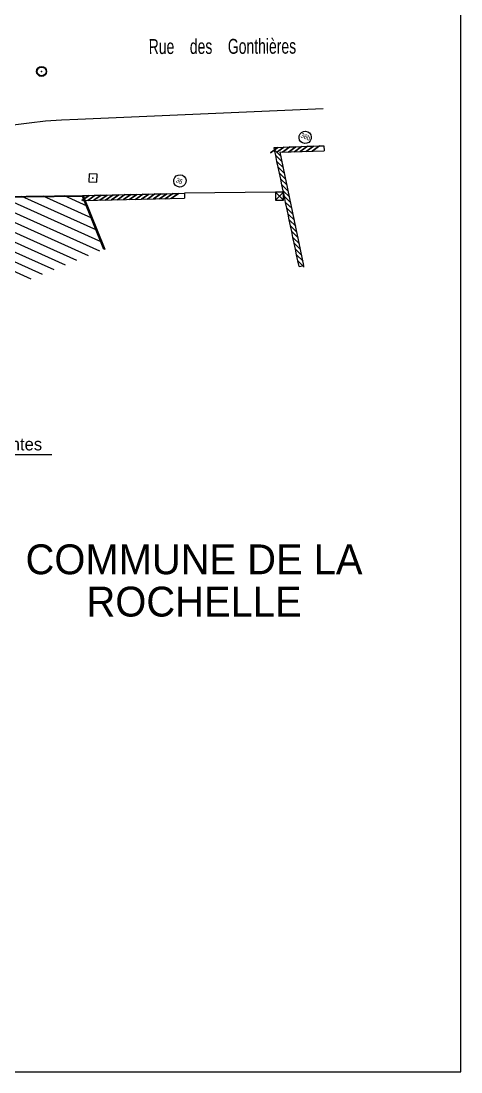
# Model space of a CAD drawing. Extents: x -215 to 206, y -120 to -34.
# Drawn here: x 188.34 to 206.04, y -120.09 to -77.84 of the extents above; entities that cross this region are included whole.
import ezdxf
from ezdxf.enums import TextEntityAlignment as Align

# ---------------------------------------------------------------- set-up
doc = ezdxf.new("R2010")
doc.units = 0
doc.header["$MEASUREMENT"] = 0
doc.layers.add('C_BAT_INDI', color=7, linetype='CONTINUOUS')
doc.layers.add('TOP$BATI', color=7, linetype='CONTINUOUS')
doc.styles.add('txt', font='TXT', dxfattribs={"height": 0.2})

msp = doc.modelspace()

# ---------------------------------------------------------------- linework, layer by layer
at = {"layer": 'C_BAT_INDI', "color": 4, "linetype": 'Continuous'}
msp.add_line((189.583, -95.277, 996.33), (182.889, -95.277, 996.33), dxfattribs=at)
at = {"layer": 'TOP$BATI', "color": 7, "linetype": 'Continuous'}
for p, q in [((206.037, -120.091, 989.685), (206.037, -33.859, 989.685)), ((200.494, -81.367, 1001.344), (190.624, -81.8, 1001.344)), ((188.674, -81.939, 1001.344), (188.029, -82.03, 1001.344)), ((189.322, -81.871, 1001.344), (188.674, -81.939, 1001.344)), ((189.972, -81.824, 1001.344), (189.322, -81.871, 1001.344)), ((190.624, -81.8, 1001.344), (189.972, -81.824, 1001.344)), ((199.53, -82.455, 991.352), (199.565, -82.376, 991.352)), ((199.565, -82.376, 991.352), (199.625, -82.314, 991.352)), ((199.625, -82.314, 991.352), (199.703, -82.277, 991.352)), ((199.703, -82.277, 991.352), (199.789, -82.268, 991.352)), ((199.789, -82.268, 991.352), (199.872, -82.289, 991.352)), ((199.872, -82.289, 991.352), (199.944, -82.338, 991.352)), ((199.944, -82.338, 991.352), (199.994, -82.408, 991.352)), ((199.523, -82.541, 991.352), (199.53, -82.455, 991.352)), ((199.547, -82.624, 991.352), (199.523, -82.541, 991.352)), ((199.597, -82.694, 991.352), (199.547, -82.624, 991.352)), ((199.668, -82.742, 991.352), (199.597, -82.694, 991.352)), ((199.752, -82.764, 991.352), (199.668, -82.742, 991.352)), ((199.838, -82.755, 991.352), (199.752, -82.764, 991.352)), ((199.915, -82.718, 991.352), (199.838, -82.755, 991.352)), ((199.976, -82.656, 991.352), (199.915, -82.718, 991.352)), ((200.011, -82.577, 991.352), (199.976, -82.656, 991.352)), ((199.994, -82.408, 991.352), (200.017, -82.491, 991.352)), ((200.017, -82.491, 991.352), (200.011, -82.577, 991.352)), ((198.668, -82.921, 991.352), (198.376, -83.132, 991.352)), ((198.376, -83.132, 991.352), (198.668, -82.921, 991.352)), ((198.519, -82.926, 991.352), (198.668, -82.921, 991.352)), ((198.538, -83.015, 991.352), (198.519, -82.926, 991.352)), ((198.588, -83.25, 991.352), (198.538, -83.015, 991.352)), ((198.538, -83.015, 991.352), (198.796, -83.268, 991.352)), ((198.796, -83.268, 991.352), (198.538, -83.015, 991.352)), ((198.908, -82.912, 991.352), (198.616, -83.123, 991.352)), ((198.616, -83.123, 991.352), (198.908, -82.912, 991.352)), ((198.668, -82.921, 991.352), (198.908, -82.912, 991.352)), ((198.764, -83.117, 991.352), (200.528, -83.051, 991.352)), ((199.723, -87.671, 991.352), (198.764, -83.117, 991.352)), ((199.148, -82.903, 991.352), (198.856, -83.114, 991.352)), ((198.856, -83.114, 991.352), (199.148, -82.903, 991.352)), ((198.908, -82.912, 991.352), (199.148, -82.903, 991.352)), ((199.388, -82.894, 991.352), (199.095, -83.105, 991.352)), ((199.095, -83.105, 991.352), (199.388, -82.894, 991.352)), ((199.148, -82.903, 991.352), (199.388, -82.894, 991.352)), ((199.628, -82.885, 991.352), (199.335, -83.096, 991.352)), ((199.335, -83.096, 991.352), (199.628, -82.885, 991.352)), ((199.388, -82.894, 991.352), (199.628, -82.885, 991.352)), ((199.867, -82.876, 991.352), (199.575, -83.087, 991.352)), ((199.575, -83.087, 991.352), (199.867, -82.876, 991.352)), ((199.628, -82.885, 991.352), (199.867, -82.876, 991.352)), ((200.107, -82.867, 991.352), (199.815, -83.078, 991.352)), ((199.815, -83.078, 991.352), (200.107, -82.867, 991.352)), ((199.867, -82.876, 991.352), (200.107, -82.867, 991.352)), ((200.347, -82.858, 991.352), (200.055, -83.069, 991.352)), ((200.055, -83.069, 991.352), (200.347, -82.858, 991.352)), ((200.107, -82.867, 991.352), (200.347, -82.858, 991.352)), ((200.347, -82.858, 991.352), (200.521, -82.851, 991.352)), ((200.521, -82.851, 1001.569), (200.528, -83.051, 1001.569)), ((198.637, -83.485, 991.352), (198.588, -83.25, 991.352)), ((198.588, -83.25, 991.352), (198.845, -83.502, 991.352)), ((198.845, -83.502, 991.352), (198.588, -83.25, 991.352)), ((198.686, -83.72, 991.352), (198.637, -83.485, 991.352)), ((198.637, -83.485, 991.352), (198.895, -83.737, 991.352)), ((198.895, -83.737, 991.352), (198.637, -83.485, 991.352)), ((191.078, -83.987, 1001.295), (191.071, -84.307, 1001.295)), ((191.398, -83.994, 1001.295), (191.078, -83.987, 1001.295)), ((191.391, -84.314, 1001.295), (191.398, -83.994, 1001.295)), ((194.525, -84.129, 991.352), (194.586, -84.067, 991.352)), ((194.586, -84.067, 991.352), (194.663, -84.029, 991.352)), ((194.663, -84.029, 991.352), (194.749, -84.021, 991.352)), ((194.749, -84.021, 991.352), (194.833, -84.042, 991.352)), ((194.833, -84.042, 991.352), (194.904, -84.091, 991.352)), ((198.736, -83.955, 991.352), (198.686, -83.72, 991.352)), ((198.686, -83.72, 991.352), (198.944, -83.972, 991.352)), ((198.944, -83.972, 991.352), (198.686, -83.72, 991.352)), ((198.785, -84.19, 991.352), (198.736, -83.955, 991.352)), ((198.736, -83.955, 991.352), (198.993, -84.207, 991.352)), ((198.993, -84.207, 991.352), (198.736, -83.955, 991.352)), ((191.071, -84.307, 1001.295), (191.391, -84.314, 1001.295)), ((194.484, -84.293, 991.352), (194.49, -84.207, 991.352)), ((194.507, -84.376, 991.352), (194.484, -84.293, 991.352)), ((194.49, -84.207, 991.352), (194.525, -84.129, 991.352)), ((194.558, -84.446, 991.352), (194.507, -84.376, 991.352)), ((194.629, -84.495, 991.352), (194.558, -84.446, 991.352)), ((194.713, -84.516, 991.352), (194.629, -84.495, 991.352)), ((194.876, -84.47, 991.352), (194.798, -84.508, 991.352)), ((194.936, -84.408, 991.352), (194.876, -84.47, 991.352)), ((194.904, -84.091, 991.352), (194.954, -84.16, 991.352)), ((194.971, -84.33, 991.352), (194.936, -84.408, 991.352)), ((194.954, -84.16, 991.352), (194.978, -84.243, 991.352)), ((194.978, -84.243, 991.352), (194.971, -84.33, 991.352)), ((198.835, -84.425, 991.352), (198.785, -84.19, 991.352)), ((198.785, -84.19, 991.352), (199.043, -84.442, 991.352)), ((199.043, -84.442, 991.352), (198.785, -84.19, 991.352)), ((198.884, -84.659, 991.352), (198.835, -84.425, 991.352)), ((198.835, -84.425, 991.352), (199.092, -84.677, 991.352)), ((199.092, -84.677, 991.352), (198.835, -84.425, 991.352)), ((187.37, -84.894, 1000.699), (190.842, -84.855, 1000.699)), ((190.815, -84.895, 1000.699), (187.378, -84.933, 1000.699)), ((191.588, -86.729, 1001.586), (187.516, -84.9, 1001.586)), ((191.392, -86.246, 1001.517), (188.374, -84.891, 1001.517)), ((191.196, -85.763, 1001.448), (189.231, -84.881, 1001.448)), ((191, -85.281, 1001.379), (190.089, -84.872, 1001.379)), ((191.082, -84.849, 1001.316), (190.786, -85.056, 1001.316)), ((190.786, -85.056, 1001.316), (191.082, -84.849, 1001.316)), ((190.842, -84.855, 1000.699), (190.815, -84.895, 1000.699)), ((190.815, -84.895, 1000.699), (190.842, -84.855, 1000.699)), ((191.678, -87.02, 1000.699), (190.815, -84.895, 1000.699)), ((190.842, -84.855, 1001.316), (191.082, -84.849, 1001.316)), ((190.842, -84.855, 1001.316), (190.846, -85.055, 1001.316)), ((190.842, -84.855, 1000.699), (191.715, -87.005, 1000.699)), ((191.322, -84.844, 1001.316), (191.026, -85.051, 1001.316)), ((191.026, -85.051, 1001.316), (191.322, -84.844, 1001.316)), ((191.082, -84.849, 1001.316), (191.322, -84.844, 1001.316)), ((191.562, -84.839, 1001.316), (191.266, -85.045, 1001.316)), ((191.266, -85.045, 1001.316), (191.562, -84.839, 1001.316)), ((191.322, -84.844, 1001.316), (191.562, -84.839, 1001.316)), ((191.802, -84.834, 1001.316), (191.506, -85.04, 1001.316)), ((191.506, -85.04, 1001.316), (191.802, -84.834, 1001.316)), ((191.562, -84.839, 1001.316), (191.802, -84.834, 1001.316)), ((192.042, -84.828, 1001.316), (191.746, -85.035, 1001.316)), ((191.746, -85.035, 1001.316), (192.042, -84.828, 1001.316)), ((191.802, -84.834, 1001.316), (192.042, -84.828, 1001.316)), ((192.281, -84.823, 1001.316), (191.986, -85.029, 1001.316)), ((191.986, -85.029, 1001.316), (192.281, -84.823, 1001.316)), ((192.042, -84.828, 1001.316), (192.281, -84.823, 1001.316)), ((192.522, -84.818, 1001.316), (192.226, -85.024, 1001.316)), ((192.226, -85.024, 1001.316), (192.522, -84.818, 1001.316)), ((192.281, -84.823, 1001.316), (192.522, -84.818, 1001.316)), ((192.762, -84.813, 1001.316), (192.466, -85.019, 1001.316)), ((192.466, -85.019, 1001.316), (192.762, -84.813, 1001.316)), ((192.522, -84.818, 1001.316), (192.762, -84.813, 1001.316)), ((193.001, -84.807, 1001.316), (192.706, -85.014, 1001.316)), ((192.706, -85.014, 1001.316), (193.001, -84.807, 1001.316)), ((192.762, -84.813, 1001.316), (193.001, -84.807, 1001.316)), ((193.241, -84.802, 1001.316), (192.946, -85.008, 1001.316)), ((192.946, -85.008, 1001.316), (193.241, -84.802, 1001.316)), ((193.001, -84.807, 1001.316), (193.241, -84.802, 1001.316)), ((193.481, -84.797, 1001.316), (193.186, -85.003, 1001.316)), ((193.186, -85.003, 1001.316), (193.481, -84.797, 1001.316)), ((193.241, -84.802, 1001.316), (193.481, -84.797, 1001.316)), ((193.721, -84.791, 1001.316), (193.426, -84.998, 1001.316)), ((193.426, -84.998, 1001.316), (193.721, -84.791, 1001.316)), ((193.481, -84.797, 1001.316), (193.721, -84.791, 1001.316)), ((193.961, -84.786, 1001.316), (193.666, -84.993, 1001.316)), ((193.666, -84.993, 1001.316), (193.961, -84.786, 1001.316)), ((193.721, -84.791, 1001.316), (193.961, -84.786, 1001.316)), ((194.201, -84.781, 1001.316), (193.906, -84.987, 1001.316)), ((193.906, -84.987, 1001.316), (194.201, -84.781, 1001.316)), ((193.961, -84.786, 1001.316), (194.201, -84.781, 1001.316)), ((194.441, -84.776, 1001.316), (194.145, -84.982, 1001.316)), ((194.145, -84.982, 1001.316), (194.441, -84.776, 1001.316)), ((194.201, -84.781, 1001.316), (194.441, -84.776, 1001.316)), ((194.681, -84.77, 1001.316), (194.385, -84.977, 1001.316)), ((194.385, -84.977, 1001.316), (194.681, -84.77, 1001.316)), ((194.441, -84.776, 1001.316), (194.681, -84.77, 1001.316)), ((194.681, -84.77, 1001.316), (194.915, -84.765, 1001.316)), ((194.798, -84.508, 991.352), (194.713, -84.516, 991.352)), ((198.577, -84.723, 1001.388), (194.915, -84.765, 1001.388)), ((194.915, -84.765, 1001.359), (194.919, -84.965, 1001.359)), ((198.897, -84.719, 1001.39), (198.577, -84.723, 1001.39)), ((198.577, -84.723, 1001.39), (198.581, -85.043, 1001.39)), ((198.901, -85.039, 1001.39), (198.577, -84.723, 1001.39)), ((198.577, -84.723, 1001.39), (198.581, -85.043, 1001.39)), ((198.581, -85.043, 1001.39), (198.897, -84.719, 1001.39)), ((198.934, -84.894, 991.352), (198.884, -84.659, 991.352)), ((198.884, -84.659, 991.352), (199.142, -84.912, 991.352)), ((199.142, -84.912, 991.352), (198.884, -84.659, 991.352)), ((198.901, -85.039, 1001.39), (198.897, -84.719, 1001.39)), ((198.983, -85.129, 991.352), (198.934, -84.894, 991.352)), ((198.934, -84.894, 991.352), (199.191, -85.147, 991.352)), ((199.191, -85.147, 991.352), (198.934, -84.894, 991.352)), ((191.055, -87.279, 1001.58), (186.529, -85.246, 1001.58)), ((191.517, -87.091, 1001.614), (186.993, -85.06, 1001.614)), ((190.846, -85.055, 1001.316), (194.919, -84.965, 1001.316)), ((198.581, -85.043, 1001.39), (198.901, -85.039, 1001.39)), ((199.032, -85.364, 991.352), (198.983, -85.129, 991.352)), ((198.983, -85.129, 991.352), (199.241, -85.381, 991.352)), ((199.241, -85.381, 991.352), (198.983, -85.129, 991.352)), ((190.132, -87.653, 1001.514), (185.6, -85.619, 1001.514)), ((190.593, -87.466, 1001.547), (186.064, -85.432, 1001.547)), ((199.082, -85.599, 991.352), (199.032, -85.364, 991.352)), ((199.032, -85.364, 991.352), (199.29, -85.616, 991.352)), ((199.29, -85.616, 991.352), (199.032, -85.364, 991.352)), ((199.131, -85.834, 991.352), (199.082, -85.599, 991.352)), ((199.082, -85.599, 991.352), (199.339, -85.851, 991.352)), ((199.339, -85.851, 991.352), (199.082, -85.599, 991.352)), ((188.747, -88.215, 1001.414), (184.207, -86.177, 1001.414)), ((189.209, -88.028, 1001.447), (184.671, -85.991, 1001.447)), ((189.67, -87.841, 1001.48), (185.136, -85.805, 1001.48)), ((199.181, -86.068, 991.352), (199.131, -85.834, 991.352)), ((199.131, -85.834, 991.352), (199.389, -86.086, 991.352)), ((199.389, -86.086, 991.352), (199.131, -85.834, 991.352)), ((199.23, -86.303, 991.352), (199.181, -86.068, 991.352)), ((199.181, -86.068, 991.352), (199.438, -86.321, 991.352)), ((199.438, -86.321, 991.352), (199.181, -86.068, 991.352)), ((199.28, -86.538, 991.352), (199.23, -86.303, 991.352)), ((199.23, -86.303, 991.352), (199.488, -86.556, 991.352)), ((199.488, -86.556, 991.352), (199.23, -86.303, 991.352)), ((199.329, -86.773, 991.352), (199.28, -86.538, 991.352)), ((199.28, -86.538, 991.352), (199.537, -86.79, 991.352)), ((199.537, -86.79, 991.352), (199.28, -86.538, 991.352)), ((191.715, -87.005, 1000.699), (191.678, -87.02, 1000.699)), ((199.379, -87.008, 991.352), (199.329, -86.773, 991.352)), ((199.329, -86.773, 991.352), (199.587, -87.025, 991.352)), ((199.587, -87.025, 991.352), (199.329, -86.773, 991.352)), ((199.428, -87.243, 991.352), (199.379, -87.008, 991.352)), ((199.379, -87.008, 991.352), (199.636, -87.26, 991.352)), ((199.636, -87.26, 991.352), (199.379, -87.008, 991.352)), ((199.477, -87.477, 991.352), (199.428, -87.243, 991.352)), ((199.428, -87.243, 991.352), (199.685, -87.495, 991.352)), ((199.685, -87.495, 991.352), (199.428, -87.243, 991.352)), ((199.527, -87.712, 991.352), (199.477, -87.477, 991.352)), ((199.477, -87.477, 991.352), (199.735, -87.73, 991.352)), ((199.735, -87.73, 991.352), (199.477, -87.477, 991.352)), ((199.527, -87.712, 991.352), (199.723, -87.671, 991.352)), ((-214.726, -120.091, 989.685), (206.037, -120.091, 989.685))]:
    msp.add_line(p, q, dxfattribs=at)
for radius in [0.2, 0.18]:
    msp.add_circle((189.168, -79.867, 1001.311), radius, dxfattribs=at)
for p in [(189.168, -79.867, 1001.311), (191.234, -84.15, 1001.295)]:
    msp.add_point(p, dxfattribs=at)

# ---------------------------------------------------------------- texts
at = {"layer": 'C_BAT_INDI', "color": 4, "linetype": 'Continuous', "style": 'txt'}
msp.add_text('Vannes Existantes', height=0.5, dxfattribs=at).set_placement((186.423, -94.841, 996.33), align=Align.MIDDLE)
at = {"layer": 'TOP$BATI', "color": 7, "linetype": 'Continuous', "style": 'txt'}
for s, height, rotation, width, p in [('Rue    des    Gonthi%%232res', 0.6, 0.1552, 0.699833, (196.443, -79.158, -7.648)), ('36b', 0.2, 340, 0.6995, (199.753, -82.584, -7.648)), ('36', 0.2, 340, 0.6995, (194.673, -84.359, -7.648))]:
    msp.add_text(s, height=height, rotation=rotation, dxfattribs=dict(at, width=width)).set_placement(p, align=Align.CENTER)
for s, p in [('COMMUNE DE LA', (195.3, -100.08, 991.352)), ('ROCHELLE', (195.3, -101.78, 991.352))]:
    msp.add_text(s, height=1.2, dxfattribs=at).set_placement(p, align=Align.CENTER)

doc.saveas('drawing.dxf')
